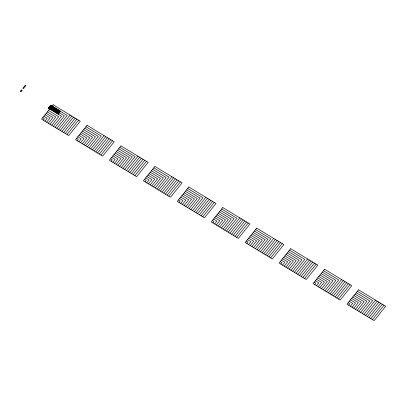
<?xml version="1.0" encoding="UTF-8"?>
<svg xmlns="http://www.w3.org/2000/svg" width="406" height="406" viewBox="0 0 406 406"><rect width="100%" height="100%" fill="white"/><g stroke="black" fill="none" stroke-linecap="round" stroke-linejoin="round"><path stroke-width="0.61" d="M48.273 108.067L50.572 105.22M52.085 106.331L51.76 106.732L51.288 106.443L51.613 106.042L67.239 115.446L56.83 128.357M52.42 106.534L52.095 106.935L52.572 107.225L52.892 106.824M53.227 107.022L52.902 107.423L53.379 107.712L53.704 107.311M43.254 120.135L44.411 118.699L42.716 117.669M54.313 107.651L53.988 108.057L54.429 107.717M54.521 107.808L54.196 108.209L54.673 108.498L54.993 108.092M55.125 108.138L54.795 108.549L55.236 108.209M44.954 121.161L47.269 118.293L43.873 116.233M55.855 108.295L54.856 109.529L55.18 109.727L54.901 110.371L53.582 111.411M55.998 108.671L55.673 109.077L56.109 108.737M56.206 108.828L55.881 109.229L56.353 109.518L56.678 109.112M56.804 109.158L56.48 109.569L56.916 109.229M46.649 122.191L50.121 117.887L45.03 114.802M57.337 109.513L57.013 109.914L57.485 110.204L57.809 109.803M58.144 110.001L57.819 110.402L58.297 110.691L58.616 110.29M48.344 123.216L52.973 117.476L46.188 113.365M58.951 110.493L58.626 110.894L59.103 111.183L59.428 110.782M59.758 110.98L59.433 111.381L59.91 111.67L60.235 111.269M50.045 124.246L55.825 117.07L47.345 111.929M58.378 114.193L60.677 111.345M51.74 125.276L58.677 116.664L48.497 110.498M53.44 126.302L61.534 116.258L48.309 108.214M55.135 127.332L64.387 115.852L50.811 107.626M58.53 129.387L70.091 115.04M60.225 130.417L71.791 116.065M61.92 131.442L73.486 117.095M63.62 132.473L75.181 118.121M65.315 133.498L76.881 119.151M67.01 134.528L78.576 120.181M77.191 140.694L78.348 139.263L76.653 138.233M78.891 141.724L81.205 138.857L77.81 136.797M80.586 142.755L84.057 138.446L78.967 135.365M82.281 143.78L86.909 138.04L80.124 133.929M83.981 144.81L89.762 137.634L81.276 132.493M85.676 145.835L92.614 137.228L82.433 131.057M87.371 146.865L95.471 136.822L83.59 129.626M89.071 147.896L98.323 136.416L84.747 128.189M90.766 148.921L101.175 136.01L85.905 126.753M92.466 149.951L104.027 135.604M94.162 150.976L105.727 136.629M95.857 152.006L107.423 137.659M97.557 153.037L109.118 138.685M99.252 154.062L110.818 139.715M100.947 155.092L112.513 140.745M111.127 161.258L112.284 159.827L110.589 158.797M112.827 162.288L115.137 159.421L111.746 157.361M114.522 163.319L117.994 159.01L112.904 155.929M116.217 164.344L120.846 158.604L114.061 154.493M117.918 165.374L123.698 158.198L115.213 153.057M119.613 166.399L126.55 157.792L116.37 151.621M121.308 167.429L129.407 157.386L117.527 150.19M123.008 168.46L132.26 156.98L118.684 148.753M124.703 169.485L135.112 156.574L119.841 147.317M126.398 170.515L137.964 156.163M128.098 171.54L139.664 157.193M129.793 172.57L141.359 158.223M131.493 173.601L143.054 159.248M133.188 174.626L144.754 160.279M134.883 175.656L146.449 161.304M145.064 181.822L146.221 180.391L144.526 179.361M146.764 182.852L149.073 179.985L145.683 177.924M148.459 183.882L151.93 179.574L146.84 176.493M150.154 184.908L154.782 179.168L147.992 175.057M151.854 185.938L157.635 178.762L149.149 173.621M153.549 186.963L160.487 178.356L150.306 172.185M155.244 187.993L163.344 177.95L151.463 170.753M156.944 189.023L166.196 177.544L152.62 169.317M158.639 190.049L169.048 177.138L153.778 167.881M160.334 191.079L171.9 176.727M162.035 192.104L173.601 177.757M163.73 193.134L175.296 178.787M165.425 194.164L176.991 179.812M167.125 195.19L178.691 180.843M168.82 196.22L180.386 181.868M179 202.386L180.157 200.955L178.462 199.925M180.7 203.416L183.01 200.544L179.619 198.488M182.395 204.446L185.867 200.138L180.777 197.057M184.091 205.472L188.719 199.732L181.929 195.621M185.791 206.502L191.571 199.326L183.086 194.185M187.486 207.527L194.423 198.92L184.243 192.748M189.181 208.557L197.275 198.514L185.4 191.317M190.881 209.587L200.133 198.108L186.557 189.881M192.576 210.612L202.985 197.702L187.714 188.445M194.271 211.643L205.837 197.291M195.971 212.668L207.537 198.321M197.666 213.698L209.232 199.351M199.361 214.728L210.927 200.376M201.061 215.753L212.627 201.406M202.756 216.784L214.322 202.432M212.937 222.95L214.094 221.519L212.399 220.488M214.637 223.98L216.946 221.108L213.556 219.052M216.332 225.01L219.803 220.702L214.708 217.621M218.027 226.035L222.655 220.296L215.865 216.185M219.727 227.066L225.508 219.89L217.022 214.749M221.422 228.091L228.36 219.484L218.179 213.312M223.117 229.121L231.212 219.078L219.336 211.881M224.817 230.151L234.069 218.672L220.494 210.445M226.512 231.176L236.921 218.266L221.651 209.009M228.208 232.207L239.773 217.855M229.908 233.232L241.468 218.885M231.603 234.262L243.169 219.915M233.298 235.292L244.864 220.94M234.998 236.317L246.564 221.97M236.693 237.348L248.259 222.995M246.873 243.514L248.03 242.083L246.335 241.052M248.568 244.544L250.883 241.671L247.493 239.616M250.269 245.569L253.735 241.265L248.645 238.18M251.964 246.599L256.592 240.859L249.802 236.749M253.664 247.63L259.444 240.453L250.959 235.313M255.359 248.655L262.296 240.047L252.116 233.876M257.054 249.685L265.148 239.641L253.273 232.445M258.754 250.71L268.006 239.235L254.43 231.009M260.449 251.74L270.858 238.824L255.587 229.573M262.144 252.771L273.71 238.418M263.844 253.796L275.405 239.449M265.539 254.826L277.105 240.479M267.234 255.851L278.8 241.504M268.934 256.881L280.495 242.534M270.629 257.911L282.195 243.559M280.81 264.078L281.967 262.646L280.272 261.616M282.505 265.108L284.819 262.235L281.424 260.18M284.205 266.133L287.671 261.829L282.581 258.744M285.9 267.163L290.529 261.423L283.738 257.313M287.595 268.193L293.381 261.017L284.895 255.876M289.295 269.219L296.233 260.611L286.052 254.44M290.99 270.249L299.085 260.205L287.209 253.009M292.685 271.274L301.942 259.799L288.367 251.573M294.386 272.304L304.794 259.388L289.524 250.137M296.081 273.334L307.647 258.982M297.781 274.36L309.342 260.013M299.476 275.39L311.042 261.038M301.171 276.415L312.737 262.068M302.871 277.445L314.432 263.098M304.566 278.475L316.132 264.123M314.746 284.642L315.904 283.205L314.208 282.18M316.441 285.672L318.756 282.799L315.36 280.744M318.142 286.697L321.608 282.393L316.518 279.308M319.837 287.727L324.465 281.987L317.675 277.877M321.532 288.757L327.317 281.581L318.832 276.44M323.232 289.782L330.169 281.175L319.989 275.004M324.927 290.813L333.022 280.769L321.146 273.568M326.622 291.838L335.879 280.363L322.303 272.137M328.322 292.868L338.731 279.952L323.46 270.7M330.017 293.898L341.583 279.546M331.712 294.923L343.278 280.576M333.412 295.954L344.978 281.602M335.107 296.979L346.673 282.632M336.807 298.009L348.368 283.662M338.502 299.039L350.068 284.687M348.683 305.205L349.84 303.769L348.14 302.744M350.378 306.236L352.692 303.363L349.297 301.308M352.078 307.261L355.544 302.957L350.454 299.872M353.773 308.291L358.402 302.551L351.611 298.44M355.468 309.321L361.254 302.145L352.768 297.004M357.168 310.346L364.106 301.739L353.925 295.568M358.863 311.377L366.958 301.333L355.083 294.132M360.558 312.402L369.81 300.922L356.24 292.701M362.259 313.432L372.667 300.516L357.397 291.264M363.954 314.462L375.52 300.11M365.649 315.487L377.215 301.14M367.349 316.518L378.915 302.165M369.044 317.543L380.61 303.196M370.739 318.573L382.305 304.226M372.439 319.603L384.005 305.251M50.74 105.195L60.641 111.193M51.562 106.793L51.232 107.204M20.762 90.873L20.3 91.446L20.98 91.857L21.442 91.284L20.762 90.873M21.498 89.959L21.031 90.533L21.711 90.944L22.173 90.371L21.498 89.959M23.309 87.686L22.848 88.259L23.528 88.67L23.99 88.097L23.309 87.686M24.314 86.463L23.847 87.036L24.527 87.447L24.989 86.874L24.314 86.463M25.172 85.372L24.71 85.945L25.39 86.356L25.852 85.783L25.172 85.372M49.075 107.732L48.75 108.138L49.075 107.732M50.801 105.555L50.481 105.956L50.953 106.245L51.278 105.844L50.801 105.555M49.562 107.245L49.238 107.646L49.715 107.935L50.034 107.529L49.562 107.245M50.039 106.687L49.71 107.093L50.039 106.687M49.283 107.889L48.959 108.29L49.436 108.58L49.755 108.174L49.283 107.889M50.643 106.24L50.314 106.646L50.643 106.24M50.242 106.844L49.923 107.245L50.395 107.534L50.72 107.133L50.242 106.844M50.846 106.392L50.522 106.798L50.999 107.082L51.323 106.682L50.846 106.392M49.887 108.219L49.557 108.63L49.887 108.219M50.369 107.732L50.045 108.133L50.522 108.422L50.846 108.021L50.369 107.732M50.846 107.179L50.517 107.585L50.846 107.179M53.125 104.758L41.559 119.105L68.71 135.553L80.271 121.206L53.125 104.758M50.253 108.473L49.928 108.879L50.405 109.163L50.73 108.762L50.253 108.473M51.293 107.478L50.973 107.879L51.445 108.169L51.77 107.768L51.293 107.478M51.014 108.123L50.694 108.524L51.166 108.813L51.491 108.412L51.014 108.123M52.059 107.128L51.735 107.529L52.212 107.818L52.536 107.417L52.059 107.128M50.897 108.869L50.572 109.27L51.049 109.559L51.374 109.153L50.897 108.869M51.943 107.869L51.618 108.275L52.095 108.559L52.415 108.158L51.943 107.869M51.663 108.514L51.339 108.92L51.816 109.204L52.135 108.803L51.663 108.514M52.704 107.519L52.379 107.925L52.856 108.209L53.181 107.808L52.704 107.519M51.547 109.26L51.222 109.661L51.694 109.95L52.019 109.549L51.547 109.26M52.587 108.265L52.262 108.666L52.739 108.955L53.064 108.549L52.587 108.265M52.308 108.909L51.983 109.31L52.46 109.6L52.785 109.194L52.308 108.909M53.353 107.915L53.029 108.316L53.506 108.6L53.825 108.199L53.353 107.915M52.191 109.65L51.866 110.051L52.344 110.341L52.668 109.94L52.191 109.65M53.237 108.656L52.912 109.057L53.384 109.346L53.709 108.945L53.237 108.656M52.958 109.3L52.633 109.701L53.105 109.99L53.43 109.59L52.958 109.3M53.998 108.306L53.673 108.706L54.15 108.996L54.475 108.59L53.998 108.306M52.836 110.041L52.516 110.442L52.988 110.731L53.313 110.33L52.836 110.041M53.881 109.047L53.556 109.447L54.034 109.737L54.358 109.336L53.881 109.047M53.602 109.691L53.277 110.092L53.754 110.381L54.079 109.98L53.602 109.691M54.643 108.696L54.323 109.097L54.795 109.387L55.12 108.986L54.643 108.696M53.485 110.432L53.161 110.838L53.638 111.122L53.957 110.721L53.485 110.432M54.526 109.437L54.206 109.838L54.678 110.127L55.003 109.727L54.526 109.437M54.247 110.082L53.927 110.483L54.399 110.772L54.724 110.371L54.247 110.082M55.358 109.128L55.033 109.529L55.51 109.818L55.835 109.417L55.358 109.128M54.201 110.868L53.876 111.269L54.348 111.559L54.673 111.153L54.201 110.868M55.241 109.874L54.917 110.275L55.394 110.559L55.718 110.158L55.241 109.874M54.962 110.518L54.637 110.919L55.114 111.203L55.439 110.802L54.962 110.518M56.008 109.518L55.683 109.924L56.155 110.209L56.48 109.808L56.008 109.518M54.846 111.259L54.521 111.66L54.998 111.949L55.323 111.548L54.846 111.259M55.886 110.265L55.566 110.665L56.038 110.955L56.363 110.549L55.886 110.265M55.607 110.909L55.287 111.31L55.759 111.599L56.084 111.193L55.607 110.909M56.652 109.914L56.327 110.315L56.804 110.599L57.129 110.199L56.652 109.914M55.49 111.65L55.17 112.051L55.642 112.34L55.967 111.939L55.49 111.65M56.535 110.655L56.211 111.056L56.688 111.345L57.007 110.945L56.535 110.655M56.256 111.3L55.932 111.701L56.409 111.99L56.728 111.589L56.256 111.3M57.297 110.305L56.977 110.706L57.449 110.995L57.774 110.594L57.297 110.305M56.14 112.041L55.815 112.442L56.292 112.731L56.612 112.33L56.14 112.041M57.18 111.046L56.855 111.447L57.332 111.736L57.657 111.335L57.18 111.046M56.901 111.691L56.576 112.092L57.053 112.381L57.378 111.98L56.901 111.691M57.946 110.696L57.622 111.097L58.099 111.386L58.418 110.985L57.946 110.696M56.784 112.432L56.459 112.838L56.936 113.122L57.261 112.721L56.784 112.432M57.83 111.437L57.505 111.838L57.977 112.127L58.302 111.726L57.83 111.437M57.55 112.081L57.226 112.482L57.698 112.772L58.022 112.371L57.55 112.081M57.434 112.827L57.109 113.228L57.581 113.518L57.906 113.112L57.434 112.827M58.789 111.178L58.464 111.584L58.789 111.178M58.997 111.33L58.672 111.736L59.149 112.02L59.469 111.62L58.997 111.33M58.718 111.975L58.393 112.381L58.87 112.665L59.19 112.264L58.718 111.975M58.357 112.574L58.033 112.975L58.51 113.264L58.834 112.863L58.357 112.574M58.078 113.218L57.753 113.619L58.231 113.908L58.555 113.507L58.078 113.218M59.601 111.665L59.271 112.071L59.601 111.665M87.062 125.322L75.496 139.669L102.647 156.117L114.208 141.77L87.062 125.322M120.998 145.886L109.432 160.233L136.583 176.681L148.144 162.334L120.998 145.886M154.935 166.445L143.369 180.797L170.515 197.245L182.081 182.898L154.935 166.445M188.871 187.009L177.305 201.361L204.451 217.809L216.017 203.462L188.871 187.009M222.808 207.573L211.242 221.925L238.388 238.373L249.954 224.026L222.808 207.573M256.744 228.136L245.178 242.489L272.325 258.937L283.89 244.59L256.744 228.136M290.681 248.7L279.115 263.052L306.261 279.501L317.827 265.154L290.681 248.7M324.612 269.264L313.051 283.616L340.198 300.064L351.763 285.717L324.612 269.264M358.549 289.828L346.988 304.18L374.134 320.628L385.7 306.281L358.549 289.828"/></g></svg>
